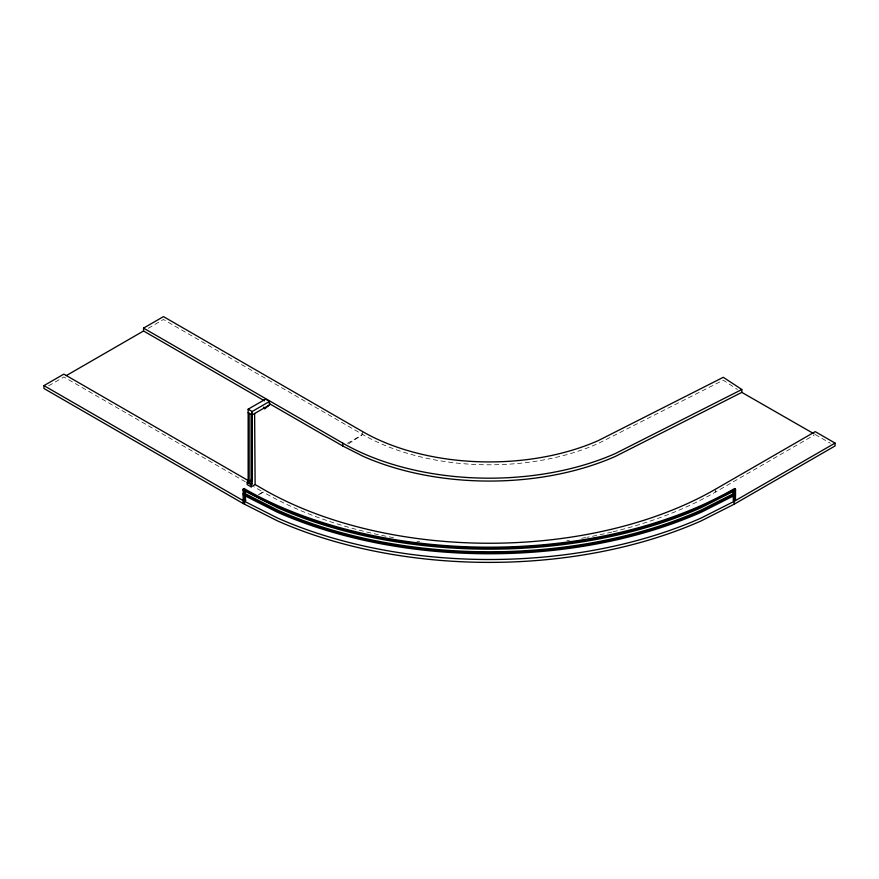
<?xml version="1.0" encoding="UTF-8"?>
<svg xmlns="http://www.w3.org/2000/svg" width="879" height="879" viewBox="0 0 879 879"><rect width="100%" height="100%" fill="white"/><g stroke="black" fill="none" stroke-linecap="round" stroke-linejoin="round"><path stroke-width="0.66" stroke-dasharray="4.39 3.3" d="M259.81 494.163L263.085 492.009A319.978 184.744 0 0 0 394.462 537.816M348.513 443.84L362.686 434.501A179.118 103.414 0 0 0 598.39 443.423L723.296 380.178L737.47 389.507M48.642 385.793L63.87 376.992L245.296 481.747M148.243 328.285L163.483 319.495L362.686 434.501L362.686 431.633M258.393 494.723L263.085 492.009L253.602 486.537M347.458 443.302L362.686 434.501M613.124 531.74A319.978 184.744 0 0 0 715.605 492.009L814.031 435.193M815.218 434.501L830.38 443.258M715.605 489.142L715.605 492.009M611.795 532.059A319.978 184.744 0 0 1 586.886 537.333M585.557 537.574A319.978 184.744 0 0 1 581.557 538.289M569.559 540.222A319.978 184.744 0 0 1 566.944 540.607M419.646 541.684A319.978 184.744 0 0 1 417.009 541.332"/><path stroke-width="1.32" d="M249.142 413.229L249.142 482.23L248.142 481.659L247.153 482.23L247.153 484.538L251.13 486.834L255.119 484.538L263.085 489.142A319.978 184.744 0 0 0 715.605 489.142L815.218 431.633L835.05 443.082L835.05 445.961L734.141 504.216L701.288 520.851A348.15 201.005 0 0 1 277.401 520.851L243.164 503.513L243.164 489.131L244.087 488.526A346.809 200.225 0 0 0 734.613 488.537L735.525 489.131L735.448 500.59L734.141 495.591M245.23 491.405L244.549 494.437L244.549 490.987M248.142 481.659L248.142 409.196L265.579 399.132L269.556 401.439L269.556 404.889L264.579 408.911L264.579 407.757L263.579 407.186M244.087 493.13L243.164 493.734L277.401 511.073A348.15 201.005 0 0 0 701.288 511.073L735.525 493.734M244.087 494.273L243.164 494.888L277.401 512.226A348.15 201.005 0 0 0 701.288 512.226L735.525 494.888M244.087 500.03L243.164 500.634L43.95 385.617L43.95 388.496L243.164 503.513M245.582 500.656L244.549 501.338L245.23 494.855L245.582 500.656L244.692 496.833M43.95 385.617L63.87 374.124L248.757 480.868M264.513 400.824L143.552 330.987L143.552 328.12L163.483 316.616L362.686 431.633A179.118 103.414 0 0 0 598.39 440.544L723.296 377.3L741.832 389.507L741.832 392.386L814.031 433.819M66.255 375.619L143.552 330.987M248.142 409.196L252.13 411.504L269.556 401.439M269.556 404.889L252.13 414.954L248.142 412.647M248.142 482.813L251.625 480.802L250.636 480.22M250.13 483.955L251.13 483.384L252.13 483.955L252.13 411.504M247.153 482.23L251.13 484.538L252.13 483.955M244.164 500.063L243.164 500.634L277.401 517.973A348.15 201.005 0 0 0 701.288 517.973L734.141 501.338L835.05 443.082M741.832 389.507L615.531 453.454A207.29 119.676 0 0 1 342.766 443.126L143.552 328.12M741.832 392.386L615.531 456.333A207.29 119.676 0 0 1 363.159 456.333L342.766 446.005L269.249 403.56M735.525 489.131L701.288 506.469A348.15 201.005 0 0 1 243.164 489.131M735.525 490.284L701.288 507.622A348.15 201.005 0 0 1 277.401 507.622L243.164 490.284L244.087 488.526M245.23 493.701L278.258 510.424A346.744 200.192 0 0 0 700.431 510.424L733.273 493.8L734.141 494.437M734.141 490.987L733.273 490.35L733.295 500.777L734.141 501.338L733.273 494.954M734.602 488.526L734.602 489.68M734.141 489.834L734.141 504.216M342.766 443.126L342.766 446.005M255.119 484.538L254.613 413.515M251.625 412.943L251.625 481.945M251.13 414.372L251.13 483.384M251.13 484.538L251.13 486.834M244.549 495.591L244.549 504.216M656.349 523.598A346.744 200.192 0 0 1 652.493 524.807M520.95 547.518A346.744 200.192 0 0 1 518.203 547.65M497.591 548.287A346.744 200.192 0 0 1 494.833 548.32M483.857 548.32A346.744 200.192 0 0 1 481.11 548.287M460.486 547.65A346.744 200.192 0 0 1 457.739 547.518M305.606 517.929A346.744 200.192 0 0 1 301.772 516.522M695.608 513.677A346.744 200.192 0 0 1 689.477 516.237M503.085 552.792A346.744 200.192 0 0 1 500.338 552.847M478.352 552.847A346.744 200.192 0 0 1 475.605 552.792"/></g></svg>
